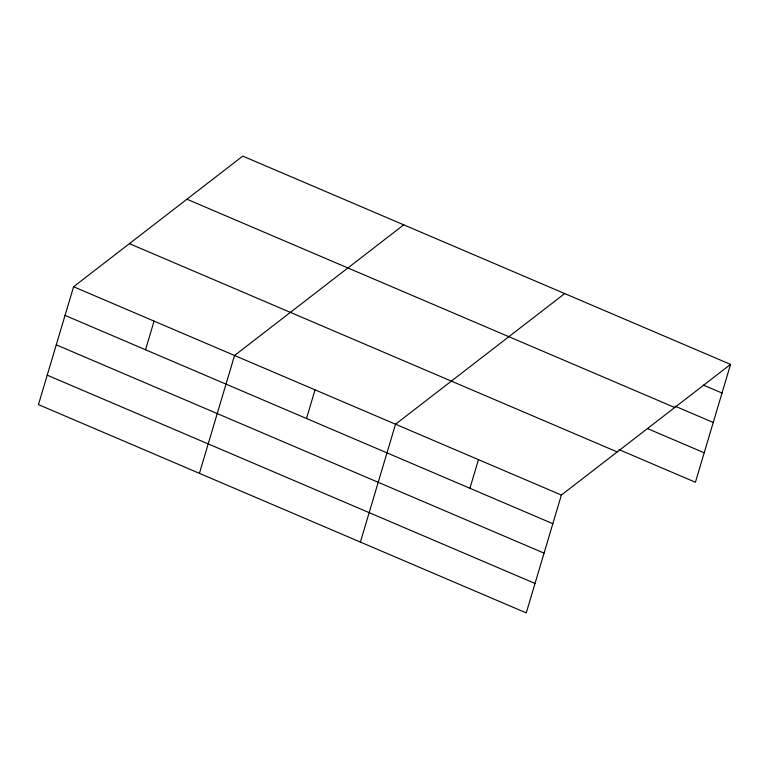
<?xml version="1.0" encoding="UTF-8"?>
<svg xmlns="http://www.w3.org/2000/svg" width="769" height="769" viewBox="0 0 769 769"><rect width="100%" height="100%" fill="white"/><g stroke="black" fill="none" stroke-linecap="round" stroke-linejoin="round"><path stroke-width="1.15" d="M73.584 286.75L38.45 404.609L526.246 612.903L561.38 495.044L730.55 364.391L242.754 156.097L73.584 286.75L561.38 495.044M145.533 349.76L154.069 321.125M199.421 473.339L234.555 355.489L403.725 224.836M306.504 418.499L315.04 389.864M360.392 542.078L395.526 424.228L564.696 293.575M469.917 488.277L478.453 459.641M730.55 364.391L695.416 482.25L619.035 449.634M703.462 385.115L722.014 393.036M675.047 406.167L713.238 422.469M186.925 199.219L674.721 407.512M647.46 428.573L704.193 452.806M129.413 243.638L617.209 451.932M65.048 315.396L552.844 523.689M56.272 344.839L544.067 553.132M47.226 375.166L535.022 583.46"/></g></svg>
